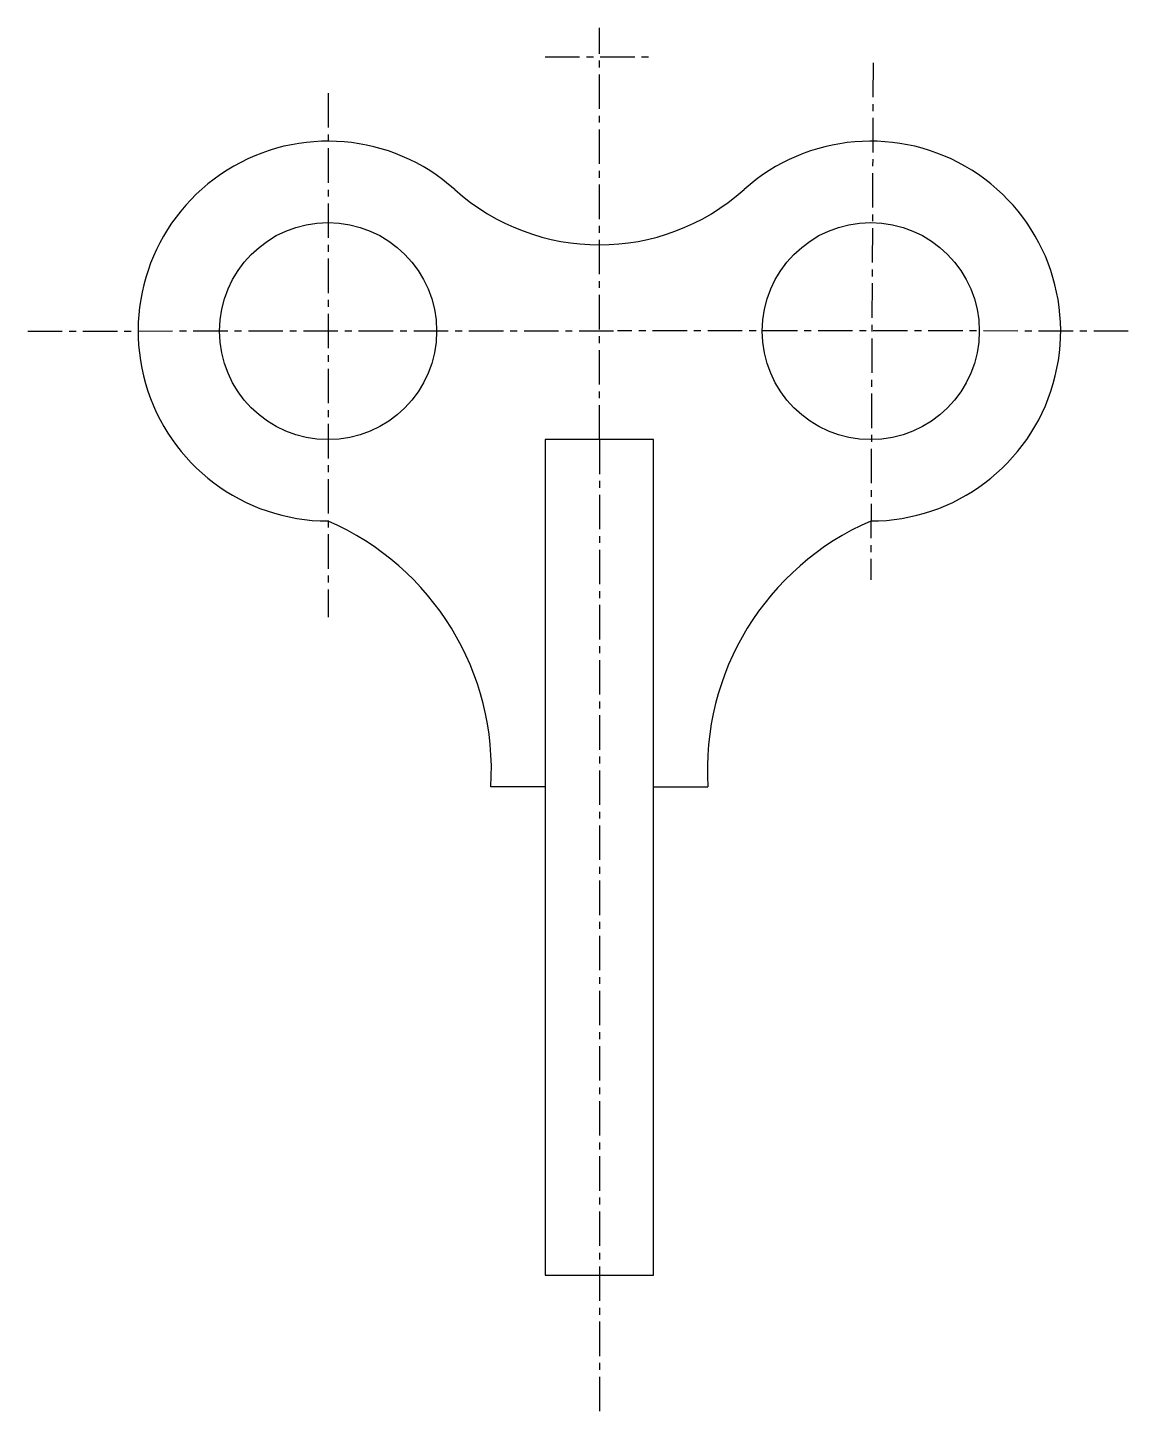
# Model space of a CAD drawing. Header units: millimetres. Extents: x 1190 to 1291, y 548 to 676.
import ezdxf

# ---------------------------------------------------------------- set-up
doc = ezdxf.new("R2010")
doc.units = ezdxf.units.MM
doc.linetypes.add('CENTER', pattern=[50.8, 31.75, -6.35, 6.35, -6.35])

msp = doc.modelspace()

# ---------------------------------------------------------------- linework, layer by layer
at = {"color": 85, "linetype": 'CENTER', "ltscale": 0.1, "true_color": 0x58ba48}
for p, q in [((1242.53, 637.77), (1242.53, 675.72)), ((1237.53, 673.03), (1247.53, 673.03)), ((1267.75, 672.49), (1267.53, 624.84)), ((1217.53, 669.69), (1217.53, 621.4)), ((1189.87, 647.77), (1244.21, 647.8)), ((1291.25, 647.77), (1244.21, 647.8)), ((1242.53, 637.77), (1242.53, 547.77))]:
    msp.add_line(p, q, dxfattribs=at)
at = {"ltscale": 0.1}
for p, q in [((1247.53, 637.77), (1237.53, 637.77)), ((1237.53, 637.77), (1237.53, 560.77)), ((1247.53, 560.77), (1247.53, 637.77)), ((1237.53, 605.77), (1232.53, 605.77)), ((1247.53, 605.77), (1252.53, 605.77)), ((1237.53, 560.77), (1247.53, 560.77))]:
    msp.add_line(p, q, dxfattribs=at)
for centre in [(1217.53, 647.77), (1267.53, 647.77)]:
    msp.add_circle(centre, 10, dxfattribs=at)
for centre, radius, start, end in [((1217.53, 647.77), 17.5, 48.1897, 270), ((1267.53, 647.77), 17.5, 270, 131.8103), ((1242.53, 675.72), 20, 228.1897, 311.8103), ((1207.58, 607.33), 25, 356.4092, 66.5445), ((1277.48, 607.33), 25, 113.4555, 183.5908)]:
    msp.add_arc(centre, radius, start, end, dxfattribs=at)

doc.saveas('drawing.dxf')
